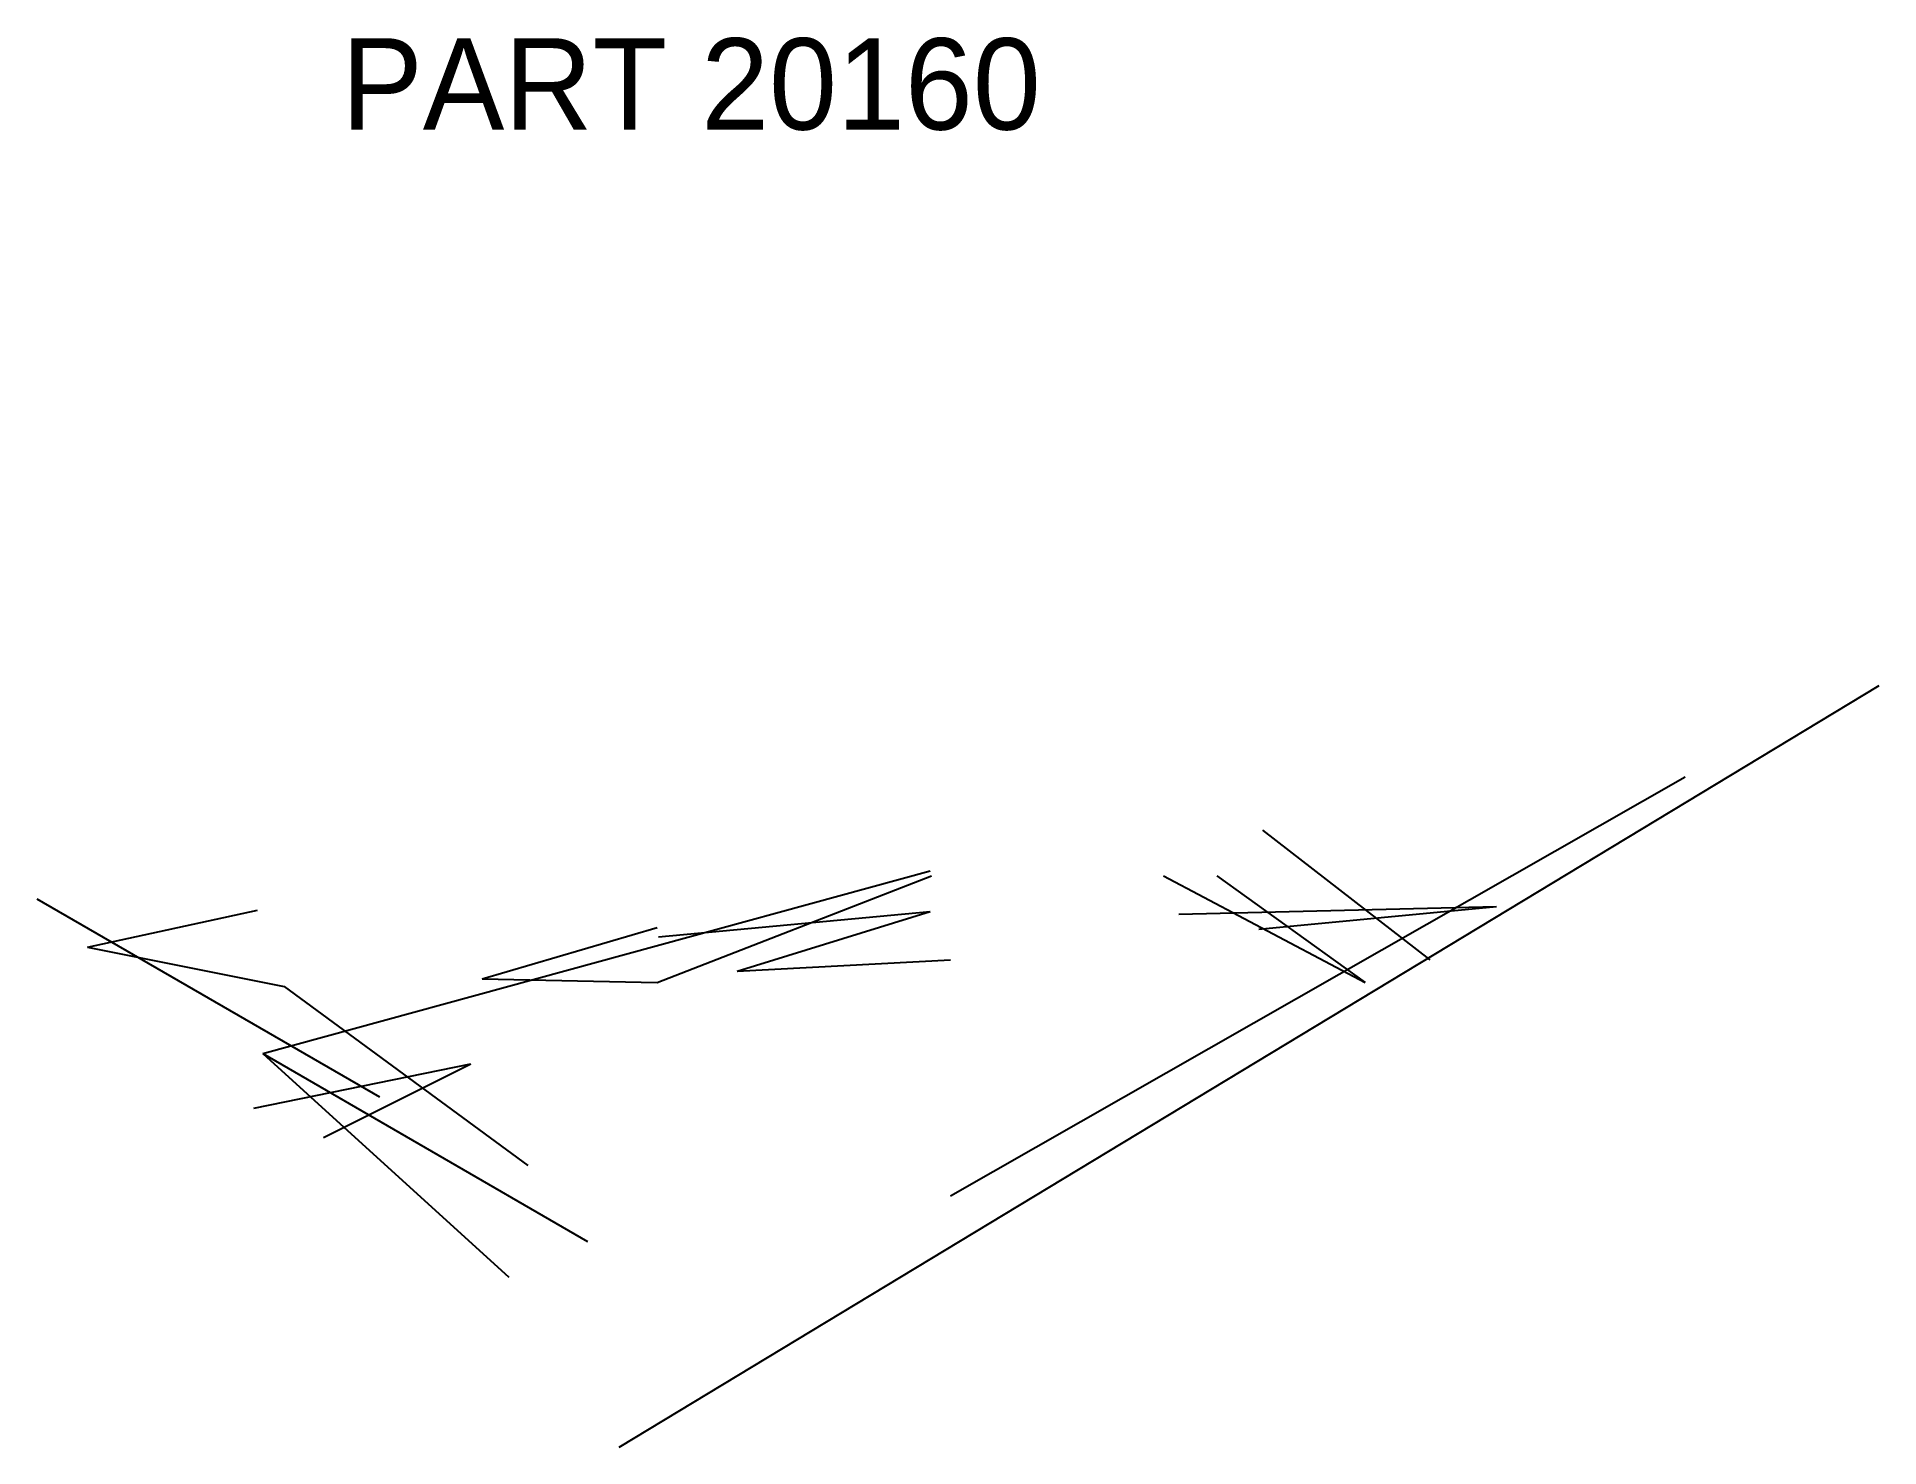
# Model space of a CAD drawing. Header units: millimetres. Extents: x 515 to 757, y 722 to 907.
import ezdxf

# ---------------------------------------------------------------- set-up
doc = ezdxf.new("R2010")
doc.units = ezdxf.units.MM
doc.layers.add('ANNOTATIONS', color=3, linetype='Continuous')
doc.layers.add('GEOMETRY', color=7, linetype='Continuous')

msp = doc.modelspace()

# ---------------------------------------------------------------- linework, layer by layer
at = {"layer": 'GEOMETRY'}
for p, q in [((591.5, 722), (757, 822)), ((635, 755), (731.5, 810)), ((676, 803), (698, 786)), ((544.67, 773.67), (632.33, 797.67)), ((596.5, 783), (632.5, 797)), ((663, 797), (689.5, 783)), ((670, 797), (689.5, 783)), ((515, 794), (560, 768)), ((521.67, 787.67), (544, 792.5)), ((596.67, 789), (632.33, 792.33)), ((607, 784.5), (632.33, 792.33)), ((665, 792), (706.75, 793)), ((675.5, 790), (706.75, 793)), ((573.5, 783.5), (596.5, 790.25)), ((521.67, 787.67), (547.5, 782.5)), ((607, 784.5), (635, 786)), ((547.5, 782.5), (579.5, 759)), ((573.5, 783.5), (596.5, 783)), ((543.5, 766.5), (572, 772.33)), ((544.67, 773.67), (587.33, 749)), ((544.67, 773.67), (577, 744.33)), ((552.67, 762.67), (572, 772.33))]:
    msp.add_line(p, q, dxfattribs=at)

# ---------------------------------------------------------------- texts
at = {"layer": 'ANNOTATIONS'}
msp.add_text('PART 20160', height=12, dxfattribs=at).set_placement((555, 895))

doc.saveas('drawing.dxf')
